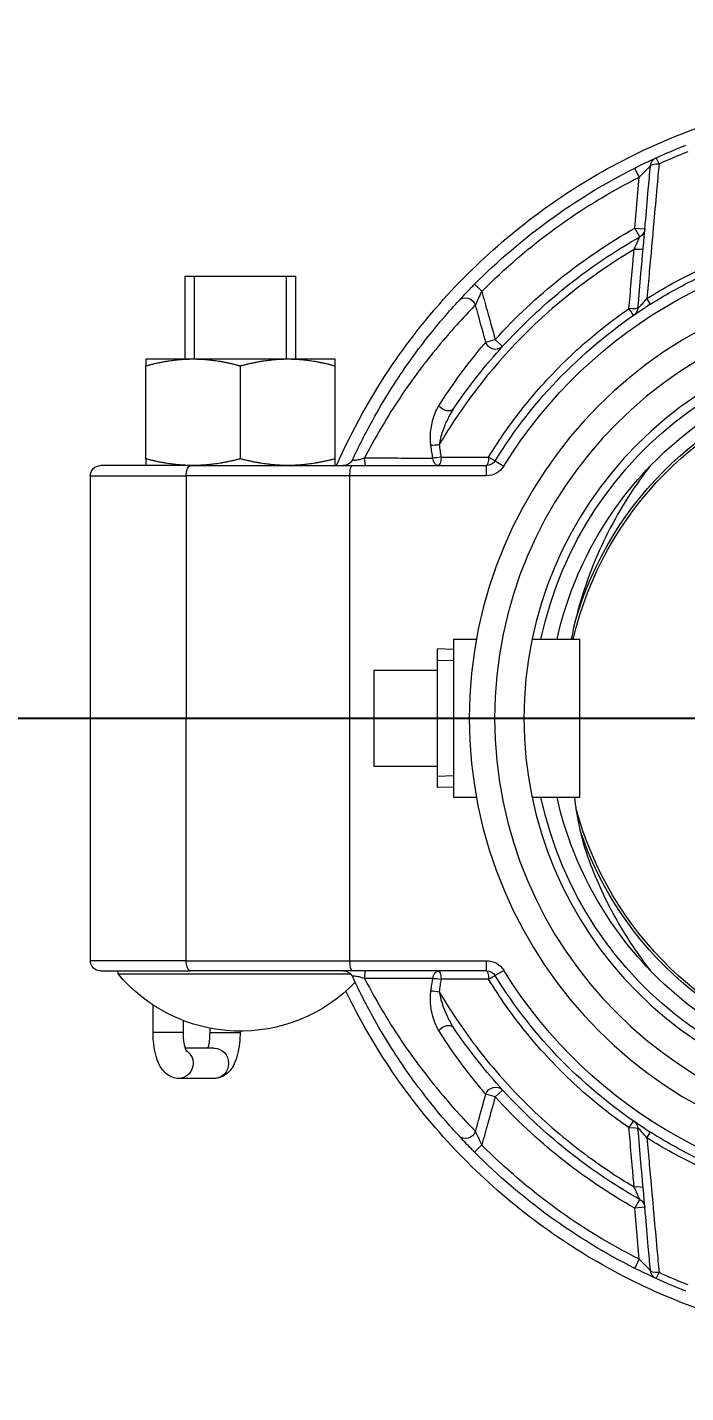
# Model space of a CAD drawing. Header units: millimetres. Extents: x -20146070 to 165023, y -3349561 to 35447.
# Drawn here: x 17341.1 to 17400.6, y -6868.5 to -6745 of the extents above; entities that cross this region are included whole.
import ezdxf
from ezdxf import colors
from ezdxf.entities.mleader import LeaderData, LeaderLine
from ezdxf.math import Vec2, Vec3

# ---------------------------------------------------------------- set-up
doc = ezdxf.new("R2010")
doc.units = ezdxf.units.MM
doc.header["$LTSCALE"] = 50
for name, color, linetype in [('ASPL- FM200-DEVICES', 8, 'Continuous'), ('M-_FM200 PIPE', 1, 'Continuous'), ('M_FIREALAM-_E-', 10, 'Continuous'), ('M_FM 200 Cylinder', 1, 'Continuous')]:
    doc.layers.add(name, color=color, linetype=linetype)
doc.styles.add('RomanS', font='romans__.ttf', dxfattribs={"width": 0.75, "height": 40})

# ---------------------------------------------------------------- blocks, each defined once
blk = doc.blocks.new('180')
at = {"layer": 'ASPL- FM200-DEVICES', "color": 1, "lineweight": 5}
for p, q in [((-38711.48, -130315.4), (-38710.93, -130315.15)), ((-38698.75, -130316.25), (-38698.24, -130315.93)), ((-38623.32, -130315.93), (-38622.81, -130316.25)), ((-38610.63, -130315.15), (-38610.08, -130315.4)), ((-38710.55, -130317.34), (-38709.73, -130316.93)), ((-38709.73, -130316.93), (-38705.11, -130317.34)), ((-38705.03, -130316.43), (-38705.11, -130317.34)), ((-38705.11, -130317.34), (-38704.32, -130316.89)), ((-38617.24, -130316.89), (-38616.44, -130317.34)), ((-38616.44, -130317.34), (-38616.52, -130316.43)), ((-38616.44, -130317.34), (-38611.83, -130316.93)), ((-38611.83, -130316.93), (-38611.01, -130317.34)), ((-38667.92, -130322.31), (-38653.64, -130322.31)), ((-38667.92, -130326.64), (-38667.92, -130322.31)), ((-38653.64, -130326.64), (-38653.64, -130322.31)), ((-38694.42, -130329.3), (-38695.04, -130329.97)), ((-38683.59, -130329.2), (-38684.07, -130329.98)), ((-38637.49, -130329.98), (-38637.97, -130329.2)), ((-38626.52, -130329.97), (-38627.14, -130329.3)), ((-38695.04, -130329.97), (-38694.8, -130330.82)), ((-38683.63, -130330.75), (-38682.72, -130330.75)), ((-38683.63, -130330.75), (-38683.63, -130342.9)), ((-38682.72, -130343.12), (-38682.72, -130330.75)), ((-38638.84, -130330.75), (-38637.92, -130330.75)), ((-38638.84, -130330.75), (-38638.84, -130343.12)), ((-38637.92, -130342.9), (-38637.92, -130330.75)), ((-38626.76, -130330.82), (-38626.52, -130329.97)), ((-38699.39, -130331.19), (-38700.04, -130331.84)), ((-38667.92, -130333.74), (-38667.92, -130331.67)), ((-38653.64, -130333.74), (-38653.64, -130331.67)), ((-38621.52, -130331.84), (-38622.16, -130331.19)), ((-38653.64, -130333.74), (-38667.92, -130333.74)), ((-38667.01, -130333.74), (-38667.06, -130335.22)), ((-38665.99, -130333.74), (-38666.04, -130335.22)), ((-38655.52, -130335.22), (-38655.56, -130333.74)), ((-38654.55, -130333.74), (-38654.5, -130335.22)), ((-38654.5, -130335.22), (-38667.06, -130335.22)), ((-38665.12, -130340.94), (-38665.12, -130335.22)), ((-38656.44, -130340.94), (-38656.44, -130335.22)), ((-38656.44, -130340.94), (-38665.12, -130340.94)), ((-38660.78, -130343.12), (-38660.78, -130340.94)), ((-38660.78, -130340.94), (-38660.78, -130343.12)), ((-38683.9, -130364.09), (-38683.9, -130343.06)), ((-38683.63, -130342.9), (-38683.63, -130357.52)), ((-38682.72, -130357.93), (-38682.72, -130343.12)), ((-38682.72, -130343.12), (-38660.78, -130343.12)), ((-38660.78, -130357.93), (-38660.78, -130343.12)), ((-38660.78, -130343.12), (-38638.84, -130343.12)), ((-38660.78, -130343.12), (-38660.78, -130357.93)), ((-38638.84, -130343.12), (-38638.84, -130357.93)), ((-38637.92, -130357.52), (-38637.92, -130342.9)), ((-38637.31, -130344.45), (-38628.9, -130344.45)), ((-38628.28, -130348.73), (-38628.28, -130344.45)), ((-38628.28, -130348.02), (-38620.78, -130348.02)), ((-38620.78, -130358.02), (-38620.78, -130348.02)), ((-38628.28, -130357.3), (-38628.28, -130348.73)), ((-38620.78, -130348.87), (-38628.28, -130348.87)), ((-38689.2, -130355.8), (-38689.2, -130353.05)), ((-38689.09, -130353.05), (-38689.2, -130353.05)), ((-38637.31, -130353.02), (-38628.9, -130353.02)), ((-38693.37, -130355.38), (-38693.37, -130358.59)), ((-38690.63, -130355.38), (-38690.63, -130358)), ((-38688.82, -130355.8), (-38689.2, -130355.8)), ((-38683.63, -130365.68), (-38683.63, -130357.52)), ((-38682.72, -130357.93), (-38682.72, -130366.59)), ((-38682.72, -130357.93), (-38660.78, -130357.93)), ((-38660.78, -130357.93), (-38660.78, -130366.59)), ((-38638.84, -130357.93), (-38660.78, -130357.93)), ((-38660.78, -130366.59), (-38660.78, -130357.93)), ((-38638.84, -130366.59), (-38638.84, -130357.93)), ((-38637.92, -130357.52), (-38637.92, -130365.68)), ((-38628.28, -130357.16), (-38620.78, -130357.16)), ((-38628.28, -130361.59), (-38628.28, -130357.3)), ((-38628.28, -130358.02), (-38620.78, -130358.02)), ((-38689.2, -130358.17), (-38689.2, -130360.92)), ((-38689.2, -130358.17), (-38688.14, -130358.17)), ((-38689.2, -130360.92), (-38686.73, -130360.92)), ((-38637.31, -130361.59), (-38628.9, -130361.59)), ((-38683.9, -130364.09), (-38683.63, -130364.09)), ((-38682.72, -130366.59), (-38660.78, -130366.59)), ((-38660.78, -130366.59), (-38638.84, -130366.59))]:
    blk.add_line(p, q, dxfattribs=at)
for radius in [229.34, 229.02, 228.54, 40, 37.71, 35.06]:
    blk.add_circle((-38660.78, -130292.31), radius, dxfattribs=at)
for centre, radius, start, end in [((-38660.78, -130292.31), 235.9, 90, 270), ((-38660.78, -130292.31), 232.83, 90, 270), ((-38660.78, -130292.31), 229.97, 90, 270), ((-38660.78, -130292.31), 43.37, 121.73, 238.27), ((-38660.78, -130292.31), 43.37, 301.73, 58.27), ((-38660.78, -130292.31), 34.28, 282.0247, 257.9753), ((-38660.78, -130292.31), 32.85, 128.6599, 225.9208), ((-38660.78, -130292.31), 32.85, 314.0792, 51.3401), ((-38660.78, -130292.31), 31.65, 130.4192, 251.3187), ((-38660.78, -130292.31), 31.42, 130.7751, 255.0656), ((-38660.78, -130292.31), 31.42, 283.1366, 49.2249), ((-38660.78, -130292.31), 31.65, 285.8537, 49.5808), ((-38660.78, -130292.31), 44.88, 205.446, 212.2283), ((-38660.78, -130292.31), 44.28, 205.446, 212.2283), ((-38660.78, -130292.31), 44.28, 327.7717, 334.554), ((-38660.78, -130292.31), 44.88, 327.7717, 334.554), ((-38660.78, -130292.31), 55.71, 201.5076, 204.4789), ((-38660.78, -130292.31), 55.11, 201.5076, 204.4789), ((-38660.78, -130292.31), 55.11, 335.5211, 338.4924), ((-38660.78, -130292.31), 55.71, 335.5211, 338.4924), ((-38710.65, -130315.02), 0.914, 204.4789, 265), ((-38660.78, -130292.31), 32.85, 225.9208, 257.4441), ((-38660.78, -130292.31), 32.85, 282.5559, 314.0792), ((-38610.91, -130315.02), 0.914, 275, 335.5211), ((-38660.78, -130292.31), 54.79, 206.7, 225.1906), ((-38705.11, -130317.34), 0.914, 29.4422, 85), ((-38660.78, -130292.31), 44.28, 212.9672, 238.27), ((-38697.99, -130317.96), 0.914, 34.5741, 85), ((-38660.78, -130292.31), 44.28, 301.73, 327.0328), ((-38623.57, -130317.96), 0.914, 95, 145.4259), ((-38660.78, -130292.31), 54.79, 314.8094, 333.3), ((-38616.44, -130317.34), 0.914, 95, 150.5578), ((-38660.78, -130292.31), 55.71, 206.7, 225.1906), ((-38660.78, -130292.31), 50.91, 209.4422, 227.7073), ((-38660.78, -130292.31), 50.91, 312.2927, 330.5578), ((-38660.78, -130292.31), 55.71, 314.8094, 333.3), ((-38684.55, -130330.75), 1.83, 0, 58.27), ((-38637.01, -130330.75), 1.83, 121.73, 180), ((-38684.55, -130330.75), 0.914, 0, 58.27), ((-38637.01, -130330.75), 0.914, 121.73, 180), ((-38674.7, -130353.02), 14.39, 133.8603, 230.2849), ((-38684.55, -130343.71), 0.914, 0, 65.1794), ((-38637.01, -130343.71), 0.914, 114.8206, 180), ((-38682.72, -130365.68), 0.914, 180, 270), ((-38638.84, -130365.68), 0.914, 270, 0)]:
    blk.add_arc(centre, radius, start, end, dxfattribs=at)
for centre, major_axis, ratio, start_param, end_param in [((-38710.65, -130315.02), (-0.08, -0.911), 0.30205, 4.881503, 6.283185), ((-38610.91, -130315.02), (0.08, -0.911), 0.30205, 0, 1.401682), ((-38703.33, -130317.49), (0.08, 0.911), 0.16447, 4.827555, 6.283185), ((-38697.99, -130317.96), (0.08, 0.911), 0.164256, 4.830039, 6.283185), ((-38623.57, -130317.96), (-0.08, 0.911), 0.164256, 0, 1.453146), ((-38618.22, -130317.49), (-0.08, 0.911), 0.16447, 0, 1.45563), ((-38697.99, -130317.96), (0.753, 0.519), 0.013723, 4.91427, 6.283185), ((-38623.57, -130317.96), (-0.753, 0.519), 0.013723, 0, 1.368915), ((-38695.04, -130329.97), (0.615, 0.676), 0.950802, 4.17362, 6.283185), ((-38626.52, -130329.97), (-0.615, 0.676), 0.950802, 0, 2.109566), ((-38684.55, -130330.75), (0.481, 0.778), 0.039724, 4.976816, 6.283185), ((-38684.55, -130330.75), (0.914, 0), 0.205116, 0, 1.399902), ((-38637.01, -130330.75), (-0.914, 0), 0.205116, 4.883284, 6.283185), ((-38637.01, -130330.75), (-0.481, 0.778), 0.039724, 0, 1.306369), ((-38697.92, -130332.6), (-0.62, -0.672), 0.946472, 4.183078, 6.283185), ((-38623.64, -130332.6), (0.62, -0.672), 0.946472, 0, 2.100107), ((-38689.25, -130334.51), (0.511, 0.758), 0.599993, 4.331925, 6.283185), ((-38632.3, -130334.51), (-0.511, 0.758), 0.599993, 0, 1.95126), ((-38685.68, -130335.29), (0.13, -0.905), 0.210979, 0.961696, 1.82156), ((-38684.55, -130335.12), (0.914, 0), 0.275099, 0, 1.402869), ((-38684.55, -130335.12), (0.131, -0.905), 0.210615, 0.962931, 1.81783), ((-38684.55, -130335.12), (0.914, 0), 0.558658, 4.967973, 6.283185), ((-38637.01, -130335.12), (-0.914, 0), 0.275099, 4.880316, 6.283185), ((-38637.01, -130335.12), (-0.914, 0), 0.558658, 0, 1.315212), ((-38637.01, -130335.12), (0.131, 0.905), 0.210615, 1.323763, 2.178662), ((-38635.88, -130335.29), (0.13, 0.905), 0.210979, 1.320032, 2.179897), ((-38684.55, -130341.68), (0.914, 0), 0.120855, 4.9525, 6.283185), ((-38637.01, -130341.68), (-0.914, 0), 0.120855, 0, 1.330686), ((-38682.72, -130342.9), (-0.914, 0), 0.237088, 0, 1.570796), ((-38638.84, -130342.9), (-0.914, 0), 0.237088, 1.570796, 3.141593), ((-38692, -130355.38), (-1.37, 0), 0.939693, 3.141593, 6.283185), ((-38692, -130358.59), (-1.37, 0), 0.939693, 3.670003, 6.283185), ((-38682.72, -130357.52), (-0.914, 0), 0.448941, 0, 1.570796), ((-38638.84, -130357.52), (0.914, 0), 0.448941, 4.712389, 6.283185)]:
    blk.add_ellipse(centre, major_axis=major_axis, ratio=ratio, start_param=start_param, end_param=end_param, dxfattribs=at)
for points, knots in [([(-38637.92, -130344.32), (-38634.73, -130342.92), (-38631.67, -130341.22), (-38628.79, -130339.26), (-38626.43, -130337.65), (-38624.18, -130335.86), (-38622.09, -130333.91), (-38620.04, -130332), (-38618.12, -130329.94), (-38616.38, -130327.75), (-38612.83, -130323.31), (-38609.97, -130318.36), (-38607.9, -130313.08), (-38605.83, -130307.81), (-38604.55, -130302.22), (-38604.13, -130296.58), (-38603.71, -130290.94), (-38604.13, -130285.21), (-38605.39, -130279.7), (-38606.64, -130274.19), (-38608.73, -130268.85), (-38611.56, -130263.94), (-38614.4, -130259.03), (-38617.96, -130254.55), (-38622.12, -130250.69), (-38626.28, -130246.83), (-38631.01, -130243.6), (-38636.11, -130241.14), (-38636.71, -130240.85), (-38637.31, -130240.57), (-38637.92, -130240.31)], [0.3520071, 0.3520071, 0.3520071, 0.3520071, 0.3812966, 0.3812966, 0.3812966, 0.4054258, 0.4054258, 0.4054258, 0.4289726, 0.4289726, 0.4289726, 0.4766555, 0.4766555, 0.4766555, 0.5243168, 0.5243168, 0.5243168, 0.5719497, 0.5719497, 0.5719497, 0.6196177, 0.6196177, 0.6196177, 0.6673015, 0.6673015, 0.6673015, 0.7149727, 0.7149727, 0.7149727, 0.7205932, 0.7205932, 0.7205932, 0.7205932]), ([(-38717.25, -130286.14), (-38717.63, -130289.6), (-38717.69, -130293.09), (-38717.43, -130296.56), (-38717.21, -130299.43), (-38716.78, -130302.28), (-38716.14, -130305.07), (-38715.51, -130307.8), (-38714.68, -130310.47), (-38713.66, -130313.07), (-38711.59, -130318.34), (-38708.72, -130323.31), (-38705.2, -130327.73), (-38701.67, -130332.15), (-38697.47, -130336.06), (-38692.79, -130339.25), (-38690.46, -130340.83), (-38688.02, -130342.25), (-38685.48, -130343.47)], [0.0184051, 0.0184051, 0.0184051, 0.0184051, 0.0476837, 0.0476837, 0.0476837, 0.0718112, 0.0718112, 0.0718112, 0.0953563, 0.0953563, 0.0953563, 0.1429923, 0.1429923, 0.1429923, 0.190647, 0.190647, 0.190647, 0.2143814, 0.2143814, 0.2143814, 0.2143814]), ([(-38711.48, -130315.4), (-38711.48, -130315.4), (-38711.47, -130315.41), (-38711.42, -130315.53), (-38711.33, -130315.73), (-38711.1, -130316.22), (-38710.96, -130316.5), (-38710.73, -130316.97), (-38710.64, -130317.16), (-38710.55, -130317.34)], [-0.3442745, -0.3442745, -0.3442745, -0.3442745, -0.3002737, -0.3002737, -0.177681, -0.177681, -0.0683388, -0.0683388, 0, 0, 0, 0]), ([(-38698.75, -130316.25), (-38699.56, -130316.18), (-38700.38, -130316.1), (-38702.7, -130315.89), (-38704.21, -130315.75), (-38705.71, -130315.62), (-38706.74, -130315.53), (-38707.76, -130315.43), (-38709.5, -130315.28), (-38710.22, -130315.21), (-38710.93, -130315.15)], [0.239884, 0.239884, 0.239884, 0.239884, 0.524535, 0.524535, 1.04907, 1.04907, 1.04907, 1.408748, 1.408748, 1.658767, 1.658767, 1.658767, 1.658767]), ([(-38709.73, -130316.93), (-38709.83, -130316.84), (-38709.93, -130316.74), (-38710.17, -130316.5), (-38710.32, -130316.35), (-38710.57, -130316.1), (-38710.66, -130316), (-38710.72, -130315.94), (-38710.73, -130315.93), (-38710.73, -130315.93)], [0, 0, 0, 0, 0.0683388, 0.0683388, 0.177681, 0.177681, 0.3002737, 0.3002737, 0.3442745, 0.3442745, 0.3442745, 0.3442745]), ([(-38710.73, -130315.93), (-38710.01, -130315.99), (-38709.3, -130316.05), (-38707.56, -130316.21), (-38706.54, -130316.3), (-38705.51, -130316.39), (-38704.01, -130316.52), (-38702.51, -130316.65), (-38699.98, -130316.87), (-38698.94, -130316.96), (-38697.91, -130317.05)], [-1.658767, -1.658767, -1.658767, -1.658767, -1.408748, -1.408748, -1.04907, -1.04907, -1.04907, -0.524535, -0.524535, -0.164528, -0.164528, -0.164528, -0.164528]), ([(-38673.69, -130321.47), (-38675.53, -130320.78), (-38677.34, -130319.95), (-38680.66, -130318.07), (-38682.19, -130317.04), (-38683.63, -130315.92)], [4.042203, 4.042203, 4.042203, 4.042203, 4.664245, 4.664245, 5.242021, 5.242021, 5.242021, 5.242021]), ([(-38637.92, -130315.92), (-38639.76, -130317.35), (-38641.79, -130318.66), (-38646.15, -130320.87), (-38648.47, -130321.77), (-38651.77, -130322.69), (-38652.7, -130322.91), (-38653.64, -130323.09)], [0, 0, 0, 0, 0.777196, 0.777196, 1.554392, 1.554392, 1.854047, 1.854047, 1.854047, 1.854047]), ([(-38623.64, -130317.05), (-38622.61, -130316.96), (-38621.58, -130316.87), (-38619.04, -130316.65), (-38617.54, -130316.52), (-38616.05, -130316.39), (-38615.02, -130316.3), (-38613.99, -130316.21), (-38612.25, -130316.05), (-38611.54, -130315.99), (-38610.83, -130315.93)], [-1.933612, -1.933612, -1.933612, -1.933612, -1.573606, -1.573606, -1.04907, -1.04907, -1.04907, -0.689393, -0.689393, -0.439374, -0.439374, -0.439374, -0.439374]), ([(-38610.63, -130315.15), (-38611.34, -130315.21), (-38612.05, -130315.28), (-38613.79, -130315.43), (-38614.82, -130315.53), (-38615.85, -130315.62), (-38617.35, -130315.75), (-38618.85, -130315.89), (-38621.17, -130316.1), (-38621.99, -130316.18), (-38622.81, -130316.25)], [0.439374, 0.439374, 0.439374, 0.439374, 0.689393, 0.689393, 1.04907, 1.04907, 1.04907, 1.573606, 1.573606, 1.858257, 1.858257, 1.858257, 1.858257]), ([(-38610.83, -130315.93), (-38610.83, -130315.93), (-38610.83, -130315.93), (-38610.86, -130315.96), (-38610.89, -130315.99), (-38610.97, -130316.08), (-38611.04, -130316.14), (-38611.2, -130316.31), (-38611.31, -130316.42), (-38611.55, -130316.66), (-38611.69, -130316.8), (-38611.83, -130316.93)], [0, 0, 0, 0, 0.0348587, 0.0348587, 0.0906327, 0.0906327, 0.1629501, 0.1629501, 0.2475146, 0.2475146, 0.3441681, 0.3441681, 0.3441681, 0.3441681]), ([(-38611.01, -130317.34), (-38610.88, -130317.08), (-38610.75, -130316.82), (-38610.52, -130316.35), (-38610.42, -130316.14), (-38610.27, -130315.81), (-38610.21, -130315.68), (-38610.13, -130315.51), (-38610.1, -130315.46), (-38610.08, -130315.41), (-38610.08, -130315.4), (-38610.08, -130315.4)], [-0.3441681, -0.3441681, -0.3441681, -0.3441681, -0.2475146, -0.2475146, -0.1629501, -0.1629501, -0.0906327, -0.0906327, -0.0348587, -0.0348587, 0, 0, 0, 0]), ([(-38704.32, -130316.89), (-38704.32, -130316.89), (-38704.31, -130316.89), (-38704.28, -130316.91), (-38704.24, -130316.92), (-38704.13, -130316.97), (-38704.05, -130317.01), (-38703.84, -130317.1), (-38703.7, -130317.16), (-38703.43, -130317.28), (-38703.3, -130317.34), (-38703.17, -130317.4)], [0, 0, 0, 0, 0.032687, 0.032687, 0.0849863, 0.0849863, 0.1529753, 0.1529753, 0.235611, 0.235611, 0.304269, 0.304269, 0.304269, 0.304269]), ([(-38704.32, -130316.89), (-38703.2, -130318.87), (-38701.94, -130320.78), (-38699.16, -130324.43), (-38697.64, -130326.17), (-38696.01, -130327.78), (-38694.38, -130329.4), (-38692.63, -130330.91), (-38690.12, -130332.8), (-38689.44, -130333.29), (-38688.74, -130333.76)], [0.007268, 0.007268, 0.007268, 0.007268, 0.751067, 0.751067, 1.502133, 1.502133, 1.502133, 2.2532, 2.2532, 2.526105, 2.526105, 2.526105, 2.526105]), ([(-38698.75, -130316.25), (-38698.58, -130316.38), (-38698.42, -130316.52), (-38698.06, -130316.83), (-38697.89, -130316.99), (-38697.89, -130317.05), (-38697.9, -130317.05), (-38697.91, -130317.05)], [0, 0, 0, 0, 0.0994273, 0.0994273, 0.2585109, 0.2585109, 0.2961763, 0.2961763, 0.2961763, 0.2961763]), ([(-38632.81, -130333.76), (-38632.12, -130333.29), (-38631.44, -130332.8), (-38628.92, -130330.91), (-38627.17, -130329.4), (-38625.55, -130327.78), (-38623.92, -130326.17), (-38622.39, -130324.43), (-38619.62, -130320.78), (-38618.36, -130318.87), (-38617.24, -130316.89)], [0.478161, 0.478161, 0.478161, 0.478161, 0.751067, 0.751067, 1.502133, 1.502133, 1.502133, 2.2532, 2.2532, 2.996998, 2.996998, 2.996998, 2.996998]), ([(-38623.64, -130317.05), (-38623.66, -130317.05), (-38623.66, -130317.05), (-38623.67, -130317.03), (-38623.66, -130317.01), (-38623.6, -130316.94), (-38623.54, -130316.88), (-38623.39, -130316.74), (-38623.29, -130316.65), (-38623.07, -130316.46), (-38622.94, -130316.36), (-38622.81, -130316.25)], [0, 0, 0, 0, 0.0309664, 0.0309664, 0.0805126, 0.0805126, 0.1449227, 0.1449227, 0.2173476, 0.2173476, 0.2967426, 0.2967426, 0.2967426, 0.2967426]), ([(-38618.38, -130317.4), (-38618.28, -130317.35), (-38618.17, -130317.31), (-38617.92, -130317.19), (-38617.77, -130317.13), (-38617.49, -130317), (-38617.37, -130316.95), (-38617.26, -130316.9), (-38617.24, -130316.89), (-38617.24, -130316.89)], [0, 0, 0, 0, 0.0545289, 0.0545289, 0.1417751, 0.1417751, 0.242863, 0.242863, 0.3041163, 0.3041163, 0.3041163, 0.3041163]), ([(-38703.17, -130317.4), (-38702.62, -130317.45), (-38702.06, -130317.5), (-38700.65, -130317.62), (-38699.8, -130317.7), (-38698.94, -130317.77), (-38698.57, -130317.8), (-38698.2, -130317.83), (-38697.83, -130317.87)], [0.100993, 0.100993, 0.100993, 0.100993, 0.2897145, 0.2897145, 0.5794289, 0.5794289, 0.5794289, 0.705031, 0.705031, 0.705031, 0.705031]), ([(-38685.53, -130335.04), (-38687.21, -130334.04), (-38688.84, -130332.95), (-38692.21, -130330.39), (-38693.92, -130328.89), (-38695.52, -130327.29), (-38697.12, -130325.69), (-38698.62, -130323.97), (-38701.14, -130320.63), (-38702.21, -130319.04), (-38703.17, -130317.4)], [-2.899582, -2.899582, -2.899582, -2.899582, -2.2532, -2.2532, -1.502133, -1.502133, -1.502133, -0.751067, -0.751067, -0.119027, -0.119027, -0.119027, -0.119027]), ([(-38697.83, -130317.87), (-38696.98, -130319.09), (-38696.07, -130320.28), (-38693.77, -130322.98), (-38692.33, -130324.45), (-38690.8, -130325.81), (-38689.53, -130326.95), (-38688.19, -130328.01), (-38686, -130329.55), (-38685.21, -130330.07), (-38684.39, -130330.57)], [0.186997, 0.186997, 0.186997, 0.186997, 0.684749, 0.684749, 1.369498, 1.369498, 1.369498, 1.940163, 1.940163, 2.258899, 2.258899, 2.258899, 2.258899]), ([(-38637.16, -130330.57), (-38636.35, -130330.07), (-38635.55, -130329.55), (-38633.37, -130328.01), (-38632.03, -130326.95), (-38630.75, -130325.81), (-38629.22, -130324.45), (-38627.78, -130322.98), (-38625.48, -130320.28), (-38624.57, -130319.09), (-38623.72, -130317.87)], [0.48, 0.48, 0.48, 0.48, 0.798353, 0.798353, 1.369447, 1.369447, 1.369447, 2.05417, 2.05417, 2.551897, 2.551897, 2.551897, 2.551897]), ([(-38618.38, -130317.4), (-38619.35, -130319.04), (-38620.41, -130320.63), (-38622.94, -130323.97), (-38624.44, -130325.69), (-38626.03, -130327.29), (-38627.63, -130328.89), (-38629.35, -130330.39), (-38632.72, -130332.95), (-38634.35, -130334.04), (-38636.03, -130335.04)], [-2.885239, -2.885239, -2.885239, -2.885239, -2.2532, -2.2532, -1.502133, -1.502133, -1.502133, -0.751067, -0.751067, -0.104684, -0.104684, -0.104684, -0.104684]), ([(-38623.72, -130317.87), (-38623.35, -130317.83), (-38622.98, -130317.8), (-38622.61, -130317.77), (-38621.76, -130317.7), (-38620.9, -130317.62), (-38619.49, -130317.5), (-38618.94, -130317.45), (-38618.38, -130317.4)], [0.4537955, 0.4537955, 0.4537955, 0.4537955, 0.5794132, 0.5794132, 0.5794132, 0.8691199, 0.8691199, 1.0578335, 1.0578335, 1.0578335, 1.0578335]), ([(-38667.92, -130322.79), (-38668.75, -130322.71), (-38669.58, -130322.58), (-38671.52, -130322.18), (-38672.63, -130321.86), (-38673.69, -130321.47)], [0.6941192, 0.6941192, 0.6941192, 0.6941192, 0.9581023, 0.9581023, 1.3173145, 1.3173145, 1.3173145, 1.3173145]), ([(-38695.04, -130329.97), (-38695.83, -130330.19), (-38696.62, -130330.41), (-38698.08, -130330.82), (-38698.74, -130331), (-38699.39, -130331.19)], [-0.564208, -0.564208, -0.564208, -0.564208, -0.2893577, -0.2893577, -0.0612978, -0.0612978, -0.0612978, -0.0612978]), ([(-38698.16, -130331.75), (-38697.83, -130331.66), (-38697.51, -130331.57), (-38696.39, -130331.26), (-38695.59, -130331.04), (-38694.8, -130330.82)], [0.1769403, 0.1769403, 0.1769403, 0.1769403, 0.2893577, 0.2893577, 0.564208, 0.564208, 0.564208, 0.564208]), ([(-38694.8, -130330.82), (-38694.51, -130331.06), (-38694.13, -130331.39), (-38693.08, -130332.23), (-38692.36, -130332.79), (-38690.79, -130333.92), (-38689.94, -130334.5), (-38689.02, -130335.08)], [0.09152, 0.09152, 0.09152, 0.09152, 0.505144, 0.505144, 1.010289, 1.010289, 1.471599, 1.471599, 1.471599, 1.471599]), ([(-38684.39, -130330.57), (-38684.39, -130330.74), (-38684.39, -130330.91), (-38684.39, -130331.58), (-38684.39, -130332.07), (-38684.39, -130332.57), (-38684.39, -130332.98), (-38684.39, -130333.4), (-38684.39, -130334.17), (-38684.39, -130334.52), (-38684.39, -130334.88)], [0.1138295, 0.1138295, 0.1138295, 0.1138295, 0.1722234, 0.1722234, 0.3444468, 0.3444468, 0.3444468, 0.4884302, 0.4884302, 0.6138244, 0.6138244, 0.6138244, 0.6138244]), ([(-38637.16, -130334.88), (-38637.16, -130334.51), (-38637.16, -130334.15), (-38637.16, -130333.38), (-38637.16, -130332.98), (-38637.16, -130332.57), (-38637.16, -130332.07), (-38637.16, -130331.58), (-38637.16, -130330.91), (-38637.16, -130330.74), (-38637.16, -130330.57)], [0.0750689, 0.0750689, 0.0750689, 0.0750689, 0.2030124, 0.2030124, 0.3444337, 0.3444337, 0.3444337, 0.5166506, 0.5166506, 0.5750647, 0.5750647, 0.5750647, 0.5750647]), ([(-38632.53, -130335.08), (-38631.6, -130334.49), (-38630.75, -130333.91), (-38629.18, -130332.78), (-38628.47, -130332.23), (-38627.42, -130331.38), (-38627.04, -130331.06), (-38626.76, -130330.82)], [1.965846, 1.965846, 1.965846, 1.965846, 2.431098, 2.431098, 2.934278, 2.934278, 3.3459, 3.3459, 3.3459, 3.3459]), ([(-38626.76, -130330.82), (-38625.96, -130331.04), (-38625.17, -130331.26), (-38624.05, -130331.57), (-38623.73, -130331.66), (-38623.4, -130331.75)], [0.5930409, 0.5930409, 0.5930409, 0.5930409, 0.8679367, 0.8679367, 0.9803087, 0.9803087, 0.9803087, 0.9803087]), ([(-38622.16, -130331.19), (-38622.82, -130331), (-38623.48, -130330.82), (-38624.93, -130330.41), (-38625.73, -130330.19), (-38626.52, -130329.97)], [-1.0959511, -1.0959511, -1.0959511, -1.0959511, -0.8679367, -0.8679367, -0.5930409, -0.5930409, -0.5930409, -0.5930409]), ([(-38700.04, -130331.84), (-38699.94, -130331.93), (-38699.84, -130332.03), (-38699.56, -130332.31), (-38699.37, -130332.49), (-38699.09, -130332.76), (-38698.97, -130332.87), (-38698.78, -130333.04), (-38698.7, -130333.12), (-38698.6, -130333.22), (-38698.56, -130333.25), (-38698.54, -130333.27)], [0, 0, 0, 0, 0.0453057, 0.0453057, 0.131826, 0.131826, 0.1934642, 0.1934642, 0.2507099, 0.2507099, 0.2864885, 0.2864885, 0.2864885, 0.2864885]), ([(-38698.16, -130331.75), (-38698.18, -130331.74), (-38698.2, -130331.73), (-38698.29, -130331.69), (-38698.36, -130331.67), (-38698.52, -130331.59), (-38698.61, -130331.55), (-38698.85, -130331.45), (-38699, -130331.38), (-38699.23, -130331.27), (-38699.31, -130331.23), (-38699.39, -130331.19)], [-0.2864885, -0.2864885, -0.2864885, -0.2864885, -0.2507099, -0.2507099, -0.1934642, -0.1934642, -0.131826, -0.131826, -0.0453057, -0.0453057, 0, 0, 0, 0]), ([(-38684.33, -130341.78), (-38685.43, -130341.22), (-38686.5, -130340.62), (-38689.3, -130338.94), (-38690.93, -130337.82), (-38692.39, -130336.72), (-38694.03, -130335.49), (-38695.47, -130334.26), (-38697.23, -130332.66), (-38697.78, -130332.12), (-38698.16, -130331.75)], [-2.546419, -2.546419, -2.546419, -2.546419, -2.127713, -2.127713, -1.418475, -1.418475, -1.418475, -0.621284, -0.621284, -0.100319, -0.100319, -0.100319, -0.100319]), ([(-38623.4, -130331.75), (-38623.77, -130332.12), (-38624.33, -130332.66), (-38626.09, -130334.26), (-38627.52, -130335.49), (-38629.16, -130336.72), (-38630.62, -130337.82), (-38632.26, -130338.94), (-38635.05, -130340.62), (-38636.13, -130341.22), (-38637.23, -130341.78)], [-2.736631, -2.736631, -2.736631, -2.736631, -2.215656, -2.215656, -1.418491, -1.418491, -1.418491, -0.709245, -0.709245, -0.290531, -0.290531, -0.290531, -0.290531]), ([(-38622.16, -130331.19), (-38622.25, -130331.23), (-38622.35, -130331.28), (-38622.56, -130331.38), (-38622.68, -130331.43), (-38622.95, -130331.56), (-38623.1, -130331.62), (-38623.29, -130331.71), (-38623.36, -130331.74), (-38623.4, -130331.75)], [-0.2862535, -0.2862535, -0.2862535, -0.2862535, -0.2344373, -0.2344373, -0.1654749, -0.1654749, -0.068852, -0.068852, 0, 0, 0, 0]), ([(-38623.02, -130333.27), (-38622.97, -130333.23), (-38622.89, -130333.15), (-38622.65, -130332.93), (-38622.48, -130332.77), (-38622.15, -130332.45), (-38622, -130332.31), (-38621.74, -130332.06), (-38621.63, -130331.95), (-38621.52, -130331.84)], [0, 0, 0, 0, 0.068852, 0.068852, 0.1654749, 0.1654749, 0.2344373, 0.2344373, 0.2862535, 0.2862535, 0.2862535, 0.2862535]), ([(-38698.54, -130333.27), (-38698.16, -130333.62), (-38697.6, -130334.13), (-38695.81, -130335.65), (-38694.35, -130336.81), (-38692.69, -130337.98), (-38691.2, -130339.01), (-38689.54, -130340.07), (-38686.6, -130341.69), (-38685.4, -130342.3), (-38684.16, -130342.88)], [0.100319, 0.100319, 0.100319, 0.100319, 0.621284, 0.621284, 1.418475, 1.418475, 1.418475, 2.127713, 2.127713, 2.588683, 2.588683, 2.588683, 2.588683]), ([(-38637.39, -130342.88), (-38636.16, -130342.3), (-38634.96, -130341.69), (-38632.02, -130340.07), (-38630.35, -130339.01), (-38628.87, -130337.98), (-38627.2, -130336.81), (-38625.75, -130335.65), (-38623.96, -130334.13), (-38623.4, -130333.62), (-38623.02, -130333.27)], [0.248267, 0.248267, 0.248267, 0.248267, 0.709245, 0.709245, 1.418491, 1.418491, 1.418491, 2.215656, 2.215656, 2.736631, 2.736631, 2.736631, 2.736631]), ([(-38685.53, -130335.04), (-38685.7, -130335.01), (-38685.88, -130334.97), (-38686.34, -130334.86), (-38686.62, -130334.77), (-38687.18, -130334.57), (-38687.46, -130334.45), (-38688.09, -130334.15), (-38688.44, -130333.96), (-38688.74, -130333.76)], [0, 0, 0, 0, 0.0712639, 0.0712639, 0.1852862, 0.1852862, 0.3023379, 0.3023379, 0.4595938, 0.4595938, 0.4595938, 0.4595938]), ([(-38632.81, -130333.76), (-38633.01, -130333.89), (-38633.22, -130334.01), (-38633.78, -130334.31), (-38634.15, -130334.48), (-38634.93, -130334.78), (-38635.35, -130334.91), (-38635.85, -130335.01), (-38635.94, -130335.02), (-38636.03, -130335.04)], [0, 0, 0, 0, 0.0986943, 0.0986943, 0.2566052, 0.2566052, 0.422823, 0.422823, 0.4594626, 0.4594626, 0.4594626, 0.4594626]), ([(-38689.02, -130335.08), (-38688.71, -130335.28), (-38688.34, -130335.43), (-38687.66, -130335.64), (-38687.35, -130335.71), (-38686.72, -130335.81), (-38686.4, -130335.83), (-38685.86, -130335.83), (-38685.66, -130335.81), (-38685.45, -130335.78)], [-0.4595938, -0.4595938, -0.4595938, -0.4595938, -0.3023379, -0.3023379, -0.1852862, -0.1852862, -0.0712639, -0.0712639, 0, 0, 0, 0]), ([(-38684.39, -130334.88), (-38684.57, -130334.9), (-38684.76, -130334.93), (-38684.94, -130334.95), (-38685.13, -130334.98), (-38685.33, -130335.01), (-38685.53, -130335.04)], [-0.2435308, -0.2435308, -0.2435308, -0.2435308, -0.1812535, -0.1812535, -0.1812535, -0.1132328, -0.1132328, -0.1132328, -0.1132328]), ([(-38685.45, -130335.78), (-38685.25, -130335.75), (-38685.06, -130335.73), (-38684.86, -130335.7), (-38684.68, -130335.67), (-38684.5, -130335.64), (-38684.32, -130335.62)], [0.1132328, 0.1132328, 0.1132328, 0.1132328, 0.1812535, 0.1812535, 0.1812535, 0.2435308, 0.2435308, 0.2435308, 0.2435308]), ([(-38684.32, -130335.62), (-38684.32, -130335.9), (-38684.32, -130336.18), (-38684.32, -130337.11), (-38684.32, -130337.79), (-38684.32, -130338.48), (-38684.32, -130339.17), (-38684.32, -130339.89), (-38684.33, -130341), (-38684.33, -130341.39), (-38684.33, -130341.78)], [0.1468067, 0.1468067, 0.1468067, 0.1468067, 0.2636455, 0.2636455, 0.5272911, 0.5272911, 0.5272911, 0.7909366, 0.7909366, 0.9326924, 0.9326924, 0.9326924, 0.9326924]), ([(-38637.24, -130335.62), (-38637.06, -130335.64), (-38636.88, -130335.67), (-38636.7, -130335.7), (-38636.5, -130335.73), (-38636.3, -130335.75), (-38636.11, -130335.78)], [0.118784, 0.118784, 0.118784, 0.118784, 0.1811574, 0.1811574, 0.1811574, 0.249082, 0.249082, 0.249082, 0.249082]), ([(-38637.23, -130341.78), (-38637.23, -130341.39), (-38637.23, -130341), (-38637.23, -130339.89), (-38637.23, -130339.17), (-38637.24, -130338.48), (-38637.24, -130337.79), (-38637.24, -130337.12), (-38637.24, -130336.18), (-38637.24, -130335.9), (-38637.24, -130335.62)], [0.1218964, 0.1218964, 0.1218964, 0.1218964, 0.263591, 0.263591, 0.527182, 0.527182, 0.527182, 0.790773, 0.790773, 0.9077673, 0.9077673, 0.9077673, 0.9077673]), ([(-38636.03, -130335.04), (-38636.22, -130335.01), (-38636.42, -130334.98), (-38636.62, -130334.95), (-38636.8, -130334.93), (-38636.98, -130334.9), (-38637.16, -130334.88)], [-0.249082, -0.249082, -0.249082, -0.249082, -0.1811574, -0.1811574, -0.1811574, -0.118784, -0.118784, -0.118784, -0.118784]), ([(-38636.11, -130335.78), (-38636, -130335.8), (-38635.89, -130335.81), (-38635.31, -130335.85), (-38634.83, -130335.82), (-38633.96, -130335.67), (-38633.56, -130335.55), (-38632.95, -130335.31), (-38632.73, -130335.2), (-38632.53, -130335.08)], [-0.4594626, -0.4594626, -0.4594626, -0.4594626, -0.422823, -0.422823, -0.2566052, -0.2566052, -0.0986943, -0.0986943, 0, 0, 0, 0]), ([(-38684.33, -130341.78), (-38684.3, -130341.86), (-38684.28, -130341.94), (-38684.22, -130342.14), (-38684.19, -130342.26), (-38684.14, -130342.51), (-38684.12, -130342.64), (-38684.11, -130342.82), (-38684.12, -130342.87), (-38684.15, -130342.88), (-38684.15, -130342.88), (-38684.16, -130342.88)], [0, 0, 0, 0, 0.0442614, 0.0442614, 0.1150797, 0.1150797, 0.2071434, 0.2071434, 0.3019298, 0.3019298, 0.3296732, 0.3296732, 0.3296732, 0.3296732]), ([(-38637.39, -130342.88), (-38637.41, -130342.88), (-38637.42, -130342.88), (-38637.44, -130342.86), (-38637.44, -130342.84), (-38637.45, -130342.74), (-38637.44, -130342.65), (-38637.4, -130342.44), (-38637.37, -130342.31), (-38637.31, -130342.04), (-38637.27, -130341.91), (-38637.23, -130341.78)], [0, 0, 0, 0, 0.0367907, 0.0367907, 0.0956558, 0.0956558, 0.1721804, 0.1721804, 0.2558879, 0.2558879, 0.3297716, 0.3297716, 0.3297716, 0.3297716]), ([(-38689.2, -130353.05), (-38689.54, -130353.05), (-38689.88, -130353.07), (-38690.55, -130353.15), (-38690.87, -130353.2), (-38691.48, -130353.35), (-38691.77, -130353.45), (-38692.32, -130353.71), (-38692.6, -130353.87), (-38692.94, -130354.24), (-38693.03, -130354.35), (-38693.23, -130354.67), (-38693.32, -130354.91), (-38693.36, -130355.24), (-38693.37, -130355.31), (-38693.37, -130355.38)], [4.712389, 4.712389, 4.712389, 4.712389, 5.026548, 5.026548, 5.340708, 5.340708, 5.654867, 5.654867, 5.969026, 5.969026, 6.078928, 6.078928, 6.241544, 6.241544, 6.283185, 6.283185, 6.283185, 6.283185]), ([(-38689.2, -130355.8), (-38689.41, -130355.8), (-38689.62, -130355.81), (-38690.01, -130355.84), (-38690.19, -130355.87), (-38690.45, -130355.92), (-38690.55, -130355.95), (-38690.63, -130355.97)], [4.712389, 4.712389, 4.712389, 4.712389, 4.9836984, 4.9836984, 5.2479494, 5.2479494, 5.4154769, 5.4154769, 5.4154769, 5.4154769]), ([(-38690.93, -130357.88), (-38690.93, -130357.88), (-38690.92, -130357.89), (-38690.9, -130357.9), (-38690.87, -130357.91), (-38690.78, -130357.95), (-38690.71, -130357.98), (-38690.52, -130358.03), (-38690.4, -130358.06), (-38690.11, -130358.11), (-38689.93, -130358.14), (-38689.57, -130358.17), (-38689.38, -130358.17), (-38689.2, -130358.17)], [0.47808, 0.47808, 0.47808, 0.47808, 0.542092, 0.542092, 0.689277, 0.689277, 0.868185, 0.868185, 1.083816, 1.083816, 1.330686, 1.330686, 1.570796, 1.570796, 1.570796, 1.570796]), ([(-38693.37, -130358.59), (-38693.37, -130358.79), (-38693.33, -130359), (-38693.19, -130359.37), (-38693.09, -130359.54), (-38692.83, -130359.87), (-38692.67, -130360.01), (-38692.24, -130360.31), (-38691.97, -130360.44), (-38691.39, -130360.64), (-38691.09, -130360.72), (-38690.45, -130360.84), (-38690.12, -130360.88), (-38689.58, -130360.91), (-38689.39, -130360.92), (-38689.2, -130360.92)], [0, 0, 0, 0, 0.123851, 0.123851, 0.261782, 0.261782, 0.450592, 0.450592, 0.764752, 0.764752, 1.078911, 1.078911, 1.39307, 1.39307, 1.570796, 1.570796, 1.570796, 1.570796])]:
    blk.add_open_spline(points, degree=3, knots=knots, dxfattribs=at)
for points in [[(-38697.93, -130316.41), (-38698.03, -130316.25), (-38698.13, -130316.09), (-38698.24, -130315.93)], [(-38623.32, -130315.93), (-38623.42, -130316.09), (-38623.53, -130316.25), (-38623.63, -130316.41)]]:
    blk.add_open_spline(points, degree=3, dxfattribs=at)
for points in [[(-38637.92, -130344.45), (-38637.92, -130344.45), (-38637.31, -130344.45)], [(-38637.31, -130344.45), (-38637.92, -130346.74), (-38637.92, -130348.73)], [(-38628.9, -130344.45), (-38628.28, -130344.45), (-38628.28, -130344.45)], [(-38628.28, -130348.73), (-38628.28, -130346.74), (-38628.9, -130344.45)], [(-38637.92, -130348.73), (-38637.92, -130350.72), (-38637.31, -130353.02)], [(-38628.9, -130353.02), (-38628.28, -130350.72), (-38628.28, -130348.73)], [(-38637.31, -130353.02), (-38637.92, -130355.31), (-38637.92, -130357.3)], [(-38628.28, -130357.3), (-38628.28, -130355.31), (-38628.9, -130353.02)], [(-38637.92, -130357.3), (-38637.92, -130359.29), (-38637.31, -130361.59)], [(-38628.9, -130361.59), (-38628.28, -130359.29), (-38628.28, -130357.3)], [(-38637.31, -130361.59), (-38637.92, -130361.59), (-38637.92, -130361.59)], [(-38628.28, -130361.59), (-38628.28, -130361.59), (-38628.9, -130361.59)]]:
    blk.add_rational_spline(points, [1, 1.0379548493, 1], degree=2, dxfattribs=at)

msp = doc.modelspace()

# ---------------------------------------------------------------- leaders
at = {"layer": 'M_FIREALAM-_E-', "lineweight": 20}
ml = msp.add_multileader_mtext('Standard', dxfattribs=at)
ml.set_content('{\\fArial|b0|i0|c0|p34;\\L\\C7;LEGENDS:}', color=10, style='RomanS')
ml.set_leader_properties(color=12)
ml.build(insert=Vec2(0, 0))
ml.multileader.update_dxf_attribs({"dogleg_length": 9.41, "arrow_head_size": 337.5, "scale": 75})
ctx = ml.context
ctx.base_point, ctx.scale, ctx.char_height, ctx.arrow_head_size, ctx.landing_gap_size, ctx.plane_origin = Vec3(-65728.98, -13081.17), 75, 525, 337.5, 225, Vec3(-66733.41, -15653.38)
notes = []
notes.append((ctx, [(0, (0, 0, 0), (0, 0), (1, 0), 1, [])]))
ctx.mtext.insert, ctx.mtext.width, ctx.mtext.defined_height, ctx.mtext.line_spacing_style, ctx.mtext.flow_direction = Vec3(-65503.98, -12766.17), 2889.8019, 1558.42, 2, 5
ctx.mtext.has_bg_fill, ctx.mtext.bg_color, ctx.mtext.bg_scale_factor, ctx.mtext.bg_transparency, ctx.mtext.use_window_bg_color = 1, -1073741824, 1.5, 0, 1
for ctx, leaders in notes:
    for number, flags, end, landing, length, lines in leaders:
        leader = LeaderData()
        leader.index, (leader.has_last_leader_line, leader.has_dogleg_vector, leader.attachment_direction) = number, flags
        leader.last_leader_point, leader.dogleg_vector, leader.dogleg_length = Vec3(end), Vec3(landing), length
        for number, points, colour, breaks in lines:
            line = LeaderLine()
            line.index, line.vertices, line.color, line.breaks = number, Vec3.list(points), colors.encode_raw_color(colour), breaks
            leader.lines.append(line)
        ctx.leaders.append(leader)

# ---------------------------------------------------------------- next in the draw order: leaders
ml = msp.add_multileader_mtext('Standard', dxfattribs=at)
ml.set_content('{\\fArial|b0|i0|c0|p34;\\L\\C7;LEGENDS:}', color=10, style='RomanS')
ml.set_leader_properties(color=12)
ml.build(insert=Vec2(0, 0))
ml.multileader.update_dxf_attribs({"dogleg_length": 9.41, "arrow_head_size": 337.5, "scale": 75})
ctx = ml.context
ctx.base_point, ctx.scale, ctx.char_height, ctx.arrow_head_size, ctx.landing_gap_size, ctx.plane_origin = Vec3(-52199.98, -12847.17), 75, 525, 337.5, 225, Vec3(-53204.41, -15419.38)
notes = []
notes.append((ctx, [(0, (0, 0, 0), (0, 0), (1, 0), 1, [])]))
ctx.mtext.insert, ctx.mtext.width, ctx.mtext.defined_height, ctx.mtext.line_spacing_style, ctx.mtext.flow_direction = Vec3(-51974.98, -12532.17), 2889.8019, 1558.42, 2, 5
ctx.mtext.has_bg_fill, ctx.mtext.bg_color, ctx.mtext.bg_scale_factor, ctx.mtext.bg_transparency, ctx.mtext.use_window_bg_color = 1, -1073741824, 1.5, 0, 1
for ctx, leaders in notes:
    for number, flags, end, landing, length, lines in leaders:
        leader = LeaderData()
        leader.index, (leader.has_last_leader_line, leader.has_dogleg_vector, leader.attachment_direction) = number, flags
        leader.last_leader_point, leader.dogleg_vector, leader.dogleg_length = Vec3(end), Vec3(landing), length
        for number, points, colour, breaks in lines:
            line = LeaderLine()
            line.index, line.vertices, line.color, line.breaks = number, Vec3.list(points), colors.encode_raw_color(colour), breaks
            leader.lines.append(line)
        ctx.leaders.append(leader)

# ---------------------------------------------------------------- next in the draw order: linework, layer by layer
at = {"layer": 'M-_FM200 PIPE'}
msp.add_line((14569.32, -6807.49), (17650.06, -6807.49), dxfattribs=at)

# ---------------------------------------------------------------- next in the draw order: leaders
at = {"layer": 'M_FIREALAM-_E-', "lineweight": 20}
ml = msp.add_multileader_mtext('Standard', dxfattribs=at)
ml.set_content('{\\fArial|b0|i0|c0|p34;\\L\\C7;LEGENDS:}', color=10, style='RomanS')
ml.set_leader_properties(color=12)
ml.build(insert=Vec2(0, 0))
ml.multileader.update_dxf_attribs({"dogleg_length": 9.41, "arrow_head_size": 337.5, "scale": 75})
ctx = ml.context
ctx.base_point, ctx.scale, ctx.char_height, ctx.arrow_head_size, ctx.landing_gap_size, ctx.plane_origin = Vec3(-164313.36, -12659.21), 75, 525, 337.5, 225, Vec3(-165317.79, -15231.43)
notes = []
notes.append((ctx, [(0, (0, 0, 0), (0, 0), (1, 0), 1, [])]))
ctx.mtext.insert, ctx.mtext.width, ctx.mtext.defined_height, ctx.mtext.line_spacing_style, ctx.mtext.flow_direction = Vec3(-164088.36, -12344.21), 2889.8019, 1558.42, 2, 5
ctx.mtext.has_bg_fill, ctx.mtext.bg_color, ctx.mtext.bg_scale_factor, ctx.mtext.bg_transparency, ctx.mtext.use_window_bg_color = 1, -1073741824, 1.5, 0, 1
for ctx, leaders in notes:
    for number, flags, end, landing, length, lines in leaders:
        leader = LeaderData()
        leader.index, (leader.has_last_leader_line, leader.has_dogleg_vector, leader.attachment_direction) = number, flags
        leader.last_leader_point, leader.dogleg_vector, leader.dogleg_length = Vec3(end), Vec3(landing), length
        for number, points, colour, breaks in lines:
            line = LeaderLine()
            line.index, line.vertices, line.color, line.breaks = number, Vec3.list(points), colors.encode_raw_color(colour), breaks
            leader.lines.append(line)
        ctx.leaders.append(leader)

# ---------------------------------------------------------------- next in the draw order: block references
at = {"layer": 'M_FM 200 Cylinder', "lineweight": -3, "xscale": -1, "rotation": 270}
msp.add_blockref('180', (147713.35, 31853.29), dxfattribs=at)

doc.saveas('drawing.dxf')
